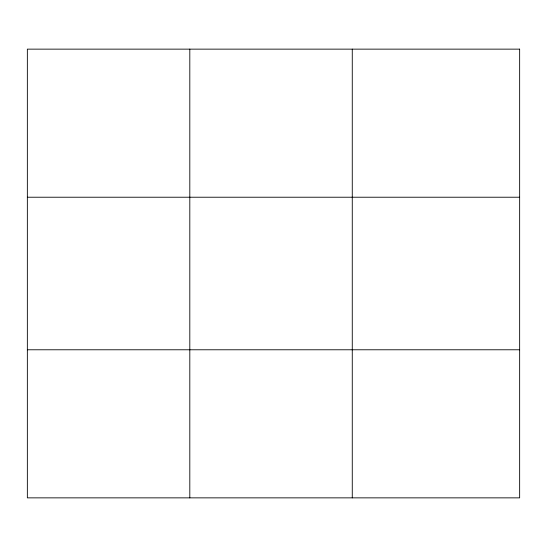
<?xml version="1.0" encoding="UTF-8"?>
<svg xmlns="http://www.w3.org/2000/svg" width="547" height="547" viewBox="0 0 547 547"><rect width="100%" height="100%" fill="white"/><g stroke="black" fill="none" stroke-linecap="round" stroke-linejoin="round"><path stroke-width="0.82" d="M189.809 49.141L189.809 497.859M352.268 49.141L352.268 497.859M27.35 197.221L519.65 197.221M27.35 349.779L519.65 349.779M519.65 49.141L519.65 497.859L27.35 497.859L27.35 49.141L519.65 49.141"/></g></svg>
